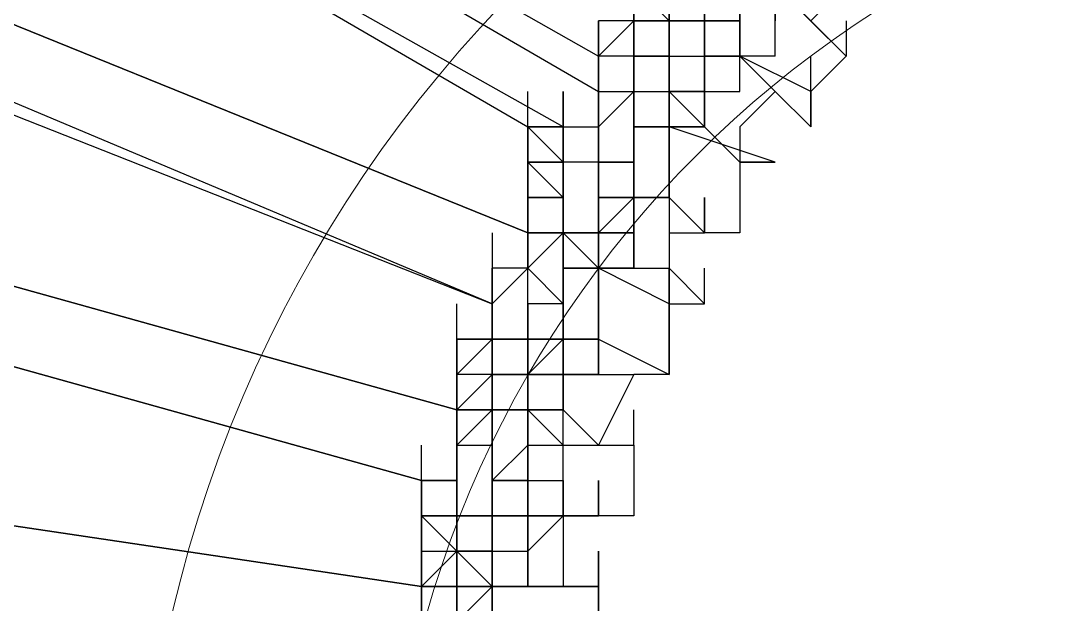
# Model space of a CAD drawing. Header units: inches. Extents: x 3324238 to 135265466, y -1036581 to 20094598.
# Drawn here: x 3353767.928 to 3353770.292, y -519268.471 to -519267.141 of the extents above; entities that cross this region are included whole.
import ezdxf

# ---------------------------------------------------------------- set-up
doc = ezdxf.new("R2010")
doc.units = ezdxf.units.IN
doc.header["$MEASUREMENT"] = 0
doc.layers.add('PDF_Geometry', color=7, linetype='Continuous')

msp = doc.modelspace()

# ---------------------------------------------------------------- linework, layer by layer
at = {"layer": 'PDF_Geometry', "color": 32, "lineweight": 13, "true_color": 0xdd6e00}
for points in [[(3353775.126, -519269.1555, 1), (3353767.23, -519269.1555), (3353767.23, -519332.0817)], [(3353774.1591, -519269.1555, 0.996627), (3353768.1968, -519269.1555), (3353768.1968, -519332.0817)]]:
    msp.add_lwpolyline(points, format="xyb", dxfattribs=at)
at = {"layer": 'PDF_Geometry', "lineweight": 25}
for points in [[(3353769.6471, -519267.4635), (3353769.4054, -519267.3829), (3353769.4054, -519267.3023), (3353769.4054, -519267.3829), (3353769.4054, -519267.3023), (3353769.4054, -519267.2218), (3353769.4054, -519267.1412), (3353769.4054, -519267.0606), (3353769.4054, -519267.1412), (3353769.4054, -519267.0606), (3353769.4054, -519267.1412), (3353769.4054, -519267.0606), (3353767.3105, -519265.4492), (3353767.3105, -519265.3686), (3353767.3105, -519265.4492), (3353767.3105, -519265.3686), (3353767.3105, -519265.2881), (3353767.3105, -519265.2075), (3353767.23, -519265.2075)], [(3353767.3105, -519265.4492), (3353769.3248, -519267.0606), (3353769.3248, -519267.1412), (3353769.3248, -519267.2218), (3353769.3248, -519267.1412), (3353769.3248, -519267.0606), (3353769.3248, -519267.1412), (3353769.3248, -519267.2218), (3353769.3248, -519267.3023), (3353769.4054, -519267.3023)], [(3353766.666, -519265.852), (3353766.666, -519265.7715), (3353766.666, -519265.6909), (3353766.666, -519265.7715), (3353766.666, -519265.852), (3353766.5854, -519265.852), (3353766.5854, -519265.9326), (3353769.0831, -519267.3829)], [(3353766.7465, -519265.852), (3353769.2443, -519267.3023), (3353769.3248, -519267.3023), (3353769.3248, -519267.3829), (3353769.4054, -519267.3829), (3353769.4054, -519267.3023), (3353769.4054, -519267.2218), (3353769.4054, -519267.3023), (3353769.4054, -519267.3829), (3353769.486, -519267.3829), (3353769.4054, -519267.3023), (3353769.4054, -519267.3829), (3353769.4054, -519267.4635), (3353769.4054, -519267.3829), (3353769.4054, -519267.3023), (3353769.4054, -519267.3829), (3353769.4054, -519267.3023), (3353769.4054, -519267.2218), (3353769.4054, -519267.3023), (3353769.4054, -519267.3829), (3353769.4054, -519267.4635), (3353769.4054, -519267.3829), (3353769.4054, -519267.3023), (3353769.4054, -519267.3829), (3353769.4054, -519267.3023), (3353769.4054, -519267.2218), (3353769.486, -519267.2218), (3353769.486, -519267.3023), (3353769.486, -519267.2218), (3353769.486, -519267.3023), (3353769.486, -519267.2218), (3353769.486, -519267.3023), (3353769.486, -519267.2218), (3353769.486, -519267.3023), (3353769.486, -519267.2218), (3353769.486, -519267.3023), (3353769.5665, -519267.3023), (3353769.5665, -519267.2218), (3353769.486, -519267.2218), (3353769.486, -519267.1412), (3353769.486, -519267.2218), (3353769.486, -519267.1412), (3353769.5665, -519267.1412), (3353769.5665, -519267.2218), (3353769.5665, -519267.1412), (3353769.5665, -519267.2218), (3353769.5665, -519267.1412), (3353769.5665, -519267.0606)], [(3353766.8271, -519265.852), (3353769.2443, -519267.2218), (3353769.2443, -519267.3023), (3353769.2443, -519267.3829), (3353769.2443, -519267.4635), (3353769.2443, -519267.3829), (3353769.2443, -519267.4635), (3353769.2443, -519267.3829), (3353769.2443, -519267.4635), (3353769.1637, -519267.4635), (3353769.1637, -519267.544), (3353769.1637, -519267.4635), (3353769.1637, -519267.3829), (3353769.1637, -519267.4635), (3353769.0831, -519267.4635), (3353769.0831, -519267.544), (3353769.1637, -519267.544), (3353769.1637, -519267.4635), (3353769.1637, -519267.544), (3353769.0831, -519267.544), (3353769.1637, -519267.544), (3353769.1637, -519267.6246), (3353769.2443, -519267.7052), (3353769.2443, -519267.7858), (3353769.2443, -519267.8663), (3353769.1637, -519267.8663), (3353769.2443, -519267.8663), (3353769.1637, -519267.8663), (3353769.1637, -519267.9469), (3353769.0831, -519267.9469), (3353769.0831, -519267.8663), (3353769.0025, -519267.8663), (3353769.0025, -519267.9469), (3353769.0025, -519268.0275), (3353769.0025, -519267.9469), (3353769.0025, -519268.0275), (3353769.0025, -519268.108), (3353769.0025, -519268.1886), (3353769.0025, -519268.2692), (3353769.0025, -519268.1886), (3353769.0025, -519268.2692), (3353769.0831, -519268.2692), (3353769.0831, -519268.1886), (3353769.0831, -519268.2692), (3353769.0831, -519268.1886), (3353769.0831, -519268.2692), (3353769.0831, -519268.1886), (3353769.0831, -519268.2692), (3353769.0831, -519268.3498), (3353769.0831, -519268.2692), (3353769.0831, -519268.1886), (3353769.0831, -519268.108), (3353769.0025, -519268.1886), (3353769.0025, -519268.2692)], [(3353769.1637, -519267.7052), (3353769.1637, -519267.7858), (3353769.1637, -519267.8663), (3353769.0831, -519267.8663), (3353769.0831, -519267.9469), (3353769.0831, -519267.8663), (3353769.0831, -519267.7858), (3353769.0831, -519267.8663), (3353769.0831, -519267.9469), (3353769.0831, -519268.0275), (3353769.0831, -519267.9469), (3353769.0831, -519267.8663), (3353769.0831, -519267.9469), (3353769.0831, -519267.8663), (3353769.0831, -519267.7858), (3353769.0831, -519267.8663), (3353769.0025, -519267.8663), (3353769.0025, -519267.9469), (3353769.0025, -519268.0275), (3353769.0025, -519267.9469), (3353769.0025, -519267.8663), (3353769.0025, -519267.9469), (3353769.0025, -519267.8663), (3353769.0025, -519267.9469), (3353769.0831, -519267.9469), (3353769.0831, -519267.8663), (3353769.0831, -519267.7858), (3353769.0831, -519267.7052), (3353769.0831, -519267.6246), (3353769.0831, -519267.544), (3353769.0831, -519267.6246), (3353769.0831, -519267.544), (3353769.0831, -519267.6246), (3353769.0831, -519267.7052), (3353769.1637, -519267.6246), (3353769.1637, -519267.544), (3353769.0831, -519267.544), (3353769.1637, -519267.544), (3353769.1637, -519267.4635), (3353769.1637, -519267.3829), (3353769.1637, -519267.4635), (3353769.1637, -519267.3829), (3353766.5854, -519265.9326)], [(3353769.4054, -519267.9469), (3353769.4054, -519267.8663), (3353769.4054, -519267.7858), (3353769.4054, -519267.8663), (3353769.4054, -519267.9469), (3353769.3248, -519267.9469), (3353769.2443, -519268.108), (3353769.1637, -519268.0275), (3353769.1637, -519267.9469), (3353769.1637, -519267.8663), (3353769.1637, -519267.7858), (3353769.1637, -519267.7052), (3353769.1637, -519267.7858), (3353769.1637, -519267.7052), (3353769.1637, -519267.7858), (3353769.1637, -519267.8663), (3353769.1637, -519267.9469), (3353769.1637, -519267.8663), (3353769.1637, -519267.9469), (3353769.1637, -519267.8663), (3353769.1637, -519267.9469), (3353769.1637, -519267.8663), (3353769.1637, -519267.9469), (3353769.1637, -519267.8663), (3353769.1637, -519267.9469), (3353769.1637, -519267.8663), (3353769.1637, -519267.7858), (3353769.0831, -519267.7052), (3353769.0831, -519267.6246), (3353769.1637, -519267.6246), (3353769.0831, -519267.6246), (3353766.102, -519266.416)], [(3353766.102, -519266.416), (3353769.0831, -519267.6246)], [(3353769.0831, -519267.9469), (3353769.0025, -519267.9469), (3353769.0831, -519267.9469), (3353769.0831, -519268.0275), (3353769.1637, -519268.0275), (3353769.1637, -519267.9469), (3353769.0831, -519267.9469), (3353769.0831, -519267.8663), (3353769.0831, -519267.9469), (3353769.0025, -519267.9469), (3353769.0025, -519267.8663), (3353769.0025, -519267.9469), (3353769.0025, -519267.8663), (3353769.0025, -519267.7858), (3353769.0831, -519267.7052), (3353769.0025, -519267.7052), (3353769.0025, -519267.7858), (3353769.0025, -519267.8663), (3353769.0025, -519267.7858), (3353769.0025, -519267.8663), (3353769.0025, -519267.9469), (3353769.0025, -519268.0275), (3353769.0025, -519267.9469), (3353769.0025, -519267.8663), (3353769.0025, -519267.7858), (3353769.0025, -519267.7052), (3353769.0025, -519267.7858), (3353765.9408, -519266.4966)], [(3353765.9408, -519266.5772), (3353769.0025, -519267.7858), (3353769.0025, -519267.8663), (3353769.0025, -519267.7858), (3353769.0025, -519267.8663), (3353769.0025, -519267.9469), (3353769.0025, -519268.0275), (3353769.0025, -519267.9469), (3353769.0025, -519268.0275), (3353769.0025, -519267.9469), (3353769.0831, -519267.9469), (3353769.0831, -519267.8663), (3353769.0831, -519267.9469), (3353769.0831, -519267.8663)], [(3353769.6471, -519267.2218), (3353769.5665, -519267.2218), (3353769.5665, -519267.1412), (3353769.5665, -519267.0606), (3353769.5665, -519266.98), (3353769.486, -519266.98), (3353769.486, -519266.8995), (3353769.5665, -519266.8189), (3353769.5665, -519266.8995), (3353769.5665, -519266.98), (3353769.6471, -519267.0606), (3353769.7277, -519267.1412), (3353769.8083, -519267.2218), (3353769.6471, -519267.0606), (3353769.6471, -519266.98)], [(3353769.5665, -519267.2218), (3353769.5665, -519267.1412), (3353769.5665, -519267.0606), (3353769.5665, -519266.98), (3353769.5665, -519266.8995)], [(3353769.6471, -519267.2218), (3353769.6471, -519267.1412), (3353769.6471, -519267.0606), (3353769.6471, -519266.98), (3353769.6471, -519266.8995)], [(3353769.8888, -519266.8995), (3353769.8888, -519266.98), (3353769.7277, -519267.1412)], [(3353765.4574, -519267.0606), (3353768.922, -519268.0275), (3353769.0025, -519268.0275)], [(3353769.0025, -519268.2692), (3353769.0025, -519268.1886), (3353769.0025, -519268.108), (3353769.0025, -519268.1886), (3353769.0025, -519268.108), (3353769.0025, -519268.0275), (3353769.0025, -519268.108), (3353769.0025, -519268.1886), (3353769.0025, -519268.2692), (3353769.0025, -519268.3498), (3353768.922, -519268.3498), (3353768.922, -519268.2692), (3353768.8414, -519268.2692), (3353768.8414, -519268.1886), (3353768.8414, -519268.2692), (3353768.8414, -519268.1886), (3353768.922, -519268.1886), (3353768.922, -519268.108), (3353769.0025, -519268.0275), (3353768.922, -519268.0275), (3353765.4574, -519267.0606)], [(3353769.486, -519267.2218), (3353769.486, -519267.3023), (3353769.486, -519267.2218), (3353769.486, -519267.1412), (3353769.486, -519267.2218), (3353769.486, -519267.1412), (3353769.4054, -519267.1412), (3353769.3248, -519267.1412), (3353769.3248, -519267.0606), (3353769.3248, -519267.1412), (3353769.3248, -519267.0606), (3353769.3248, -519267.1412), (3353769.3248, -519267.2218), (3353769.3248, -519267.3023), (3353769.3248, -519267.3829), (3353769.3248, -519267.4635), (3353769.3248, -519267.544), (3353769.3248, -519267.6246), (3353769.3248, -519267.7052), (3353769.3248, -519267.6246), (3353769.3248, -519267.7052), (3353769.3248, -519267.6246), (3353769.3248, -519267.7052), (3353769.2442, -519267.7052)], [(3353769.3248, -519267.0606), (3353769.3248, -519267.1412), (3353769.3248, -519267.2218), (3353769.2443, -519267.2218), (3353769.3248, -519267.1412), (3353769.3248, -519267.0606)], [(3353769.4054, -519267.1412), (3353769.4054, -519267.0606), (3353769.4054, -519267.1412), (3353769.3248, -519267.0606), (3353769.3248, -519267.1412), (3353769.3248, -519267.0606), (3353769.3248, -519267.1412), (3353769.3248, -519267.0606), (3353769.3248, -519267.1412), (3353769.2443, -519267.1412), (3353769.2443, -519267.2218), (3353769.2443, -519267.3023), (3353769.2443, -519267.3829), (3353769.2443, -519267.3023), (3353769.2443, -519267.3829), (3353769.2443, -519267.3023), (3353769.2443, -519267.3829), (3353769.2443, -519267.3023), (3353769.2443, -519267.2218), (3353769.2443, -519267.1412)], [(3353769.4054, -519267.0606), (3353769.4054, -519267.1412), (3353769.4054, -519267.2218), (3353769.4054, -519267.3023), (3353769.4054, -519267.2218), (3353769.4054, -519267.1412), (3353769.3248, -519267.1412), (3353769.3248, -519267.0606), (3353769.3248, -519267.1412), (3353769.3248, -519267.2218), (3353769.3248, -519267.1412), (3353769.3248, -519267.0606), (3353769.3248, -519267.1412), (3353769.4054, -519267.1412), (3353769.4054, -519267.0606), (3353769.4054, -519267.1412), (3353769.4054, -519267.0606)], [(3353769.4054, -519267.0606), (3353769.4054, -519267.1412), (3353769.4054, -519267.2218), (3353769.3248, -519267.2218), (3353769.3248, -519267.3023), (3353769.3248, -519267.2218), (3353769.3248, -519267.1412), (3353769.3248, -519267.2218), (3353769.4054, -519267.2218), (3353769.3248, -519267.2218), (3353769.3248, -519267.1412), (3353769.3248, -519267.0606), (3353769.3248, -519267.1412), (3353769.4054, -519267.1412), (3353769.3248, -519267.1412), (3353769.3248, -519267.2218), (3353769.3248, -519267.3023), (3353769.3248, -519267.2218), (3353769.3248, -519267.3023), (3353769.3248, -519267.2218), (3353769.3248, -519267.1412), (3353769.3248, -519267.2218), (3353769.3248, -519267.1412), (3353769.3248, -519267.2218), (3353769.3248, -519267.1412), (3353769.3248, -519267.2218), (3353769.3248, -519267.1412), (3353769.3248, -519267.2218), (3353769.3248, -519267.1412), (3353769.3248, -519267.2218), (3353769.3248, -519267.1412), (3353769.3248, -519267.2218), (3353769.3248, -519267.1412), (3353769.3248, -519267.0606)], [(3353769.4054, -519267.1412), (3353769.4054, -519267.0606)], [(3353769.4054, -519267.0606), (3353769.4054, -519267.1412), (3353769.4054, -519267.2218), (3353769.4054, -519267.1412), (3353769.4054, -519267.2218), (3353769.4054, -519267.3023), (3353769.486, -519267.3023), (3353769.4054, -519267.3023), (3353769.486, -519267.3829), (3353769.486, -519267.3023), (3353769.486, -519267.3829), (3353769.4054, -519267.3023), (3353769.4054, -519267.2218), (3353769.4054, -519267.1412), (3353769.4054, -519267.0606)], [(3353769.4054, -519267.0606), (3353769.4054, -519267.1412), (3353769.4054, -519267.0606), (3353769.4054, -519267.1412), (3353769.486, -519267.1412), (3353769.486, -519267.2218), (3353769.486, -519267.3023), (3353769.486, -519267.2218), (3353769.486, -519267.1412), (3353769.486, -519267.2218), (3353769.486, -519267.1412), (3353769.486, -519267.2218), (3353769.486, -519267.3023), (3353769.486, -519267.2218), (3353769.486, -519267.1412), (3353769.486, -519267.2218), (3353769.486, -519267.1412), (3353769.486, -519267.2218), (3353769.486, -519267.3023), (3353769.486, -519267.3829)], [(3353769.486, -519267.0606), (3353769.486, -519267.1412), (3353769.486, -519267.2218), (3353769.486, -519267.3023), (3353769.486, -519267.2218), (3353769.486, -519267.1412), (3353769.486, -519267.2218), (3353769.486, -519267.1412), (3353769.486, -519267.0606), (3353769.486, -519267.1412), (3353769.486, -519267.2218), (3353769.486, -519267.3023), (3353769.4054, -519267.3023), (3353769.4054, -519267.2218), (3353769.4054, -519267.3023), (3353769.4054, -519267.3829), (3353769.4054, -519267.3023), (3353769.4054, -519267.2218), (3353769.4054, -519267.1412), (3353769.4054, -519267.2218), (3353769.4054, -519267.3023)], [(3353769.4054, -519267.0606), (3353769.4054, -519267.1412), (3353769.4054, -519267.0606), (3353769.4054, -519267.1412), (3353769.4054, -519267.0606), (3353769.4054, -519267.1412), (3353769.4054, -519267.0606), (3353769.4054, -519267.1412), (3353769.4054, -519267.0606)], [(3353769.4054, -519267.1412), (3353769.4054, -519267.0606)], [(3353769.7277, -519267.3023), (3353769.5665, -519267.2218), (3353769.486, -519267.2218), (3353769.486, -519267.1412), (3353769.486, -519267.2218), (3353769.486, -519267.1412), (3353769.486, -519267.2218), (3353769.486, -519267.1412), (3353769.486, -519267.0606)], [(3353769.486, -519267.1412), (3353769.486, -519267.0606)], [(3353769.5665, -519267.0606), (3353769.5665, -519267.1412), (3353769.5665, -519267.0606)], [(3353769.5665, -519267.1412), (3353769.5665, -519267.0606)], [(3353769.6471, -519267.1412), (3353769.6471, -519267.0606)], [(3353769.0831, -519267.544), (3353769.0831, -519267.6246), (3353769.0831, -519267.544), (3353769.0831, -519267.6246), (3353769.0831, -519267.544), (3353769.0831, -519267.4635), (3353769.0831, -519267.3829), (3353769.0831, -519267.4635), (3353769.0831, -519267.3829), (3353769.0831, -519267.4635), (3353769.1637, -519267.544), (3353769.0831, -519267.4635), (3353769.0831, -519267.3829), (3353769.0831, -519267.4635), (3353769.1637, -519267.4635), (3353769.1637, -519267.544), (3353769.1637, -519267.4635), (3353769.1637, -519267.3829), (3353769.1637, -519267.4635), (3353769.1637, -519267.544), (3353769.0831, -519267.544), (3353769.0831, -519267.6246), (3353769.0831, -519267.544), (3353769.0831, -519267.6246), (3353769.0831, -519267.7052), (3353769.0831, -519267.6246), (3353769.1637, -519267.6246), (3353769.1637, -519267.544), (3353769.1637, -519267.6246), (3353769.1637, -519267.544), (3353769.1637, -519267.4635), (3353769.1637, -519267.544), (3353769.1637, -519267.4635), (3353769.1637, -519267.3829), (3353769.2443, -519267.3829), (3353769.2443, -519267.4635), (3353769.2443, -519267.544), (3353769.2443, -519267.4635), (3353769.2443, -519267.544), (3353769.2443, -519267.6246), (3353769.2443, -519267.544), (3353769.2443, -519267.4635), (3353769.2443, -519267.3829), (3353769.2443, -519267.3023), (3353769.2443, -519267.2218), (3353769.2443, -519267.3023), (3353769.2443, -519267.3829), (3353769.2443, -519267.4635), (3353769.2443, -519267.3829), (3353769.2443, -519267.4635), (3353769.2443, -519267.544), (3353769.3248, -519267.544), (3353769.3248, -519267.6246), (3353769.3248, -519267.544), (3353769.3248, -519267.4635), (3353769.3248, -519267.544), (3353769.3248, -519267.4635), (3353769.3248, -519267.3829), (3353769.3248, -519267.3023), (3353769.3248, -519267.2218), (3353769.3248, -519267.1412), (3353769.3248, -519267.2218), (3353769.3248, -519267.3023), (3353769.3248, -519267.2218), (3353769.3248, -519267.3023), (3353769.3248, -519267.3829), (3353769.3248, -519267.4635), (3353769.3248, -519267.3829)], [(3353769.3248, -519267.2218), (3353769.4054, -519267.2218), (3353769.4054, -519267.3023), (3353769.4054, -519267.2218), (3353769.4054, -519267.1412)], [(3353769.3248, -519267.2218), (3353769.3248, -519267.1412)], [(3353769.3248, -519267.3023), (3353769.3248, -519267.3829), (3353769.3248, -519267.4635), (3353769.3248, -519267.3829), (3353769.3248, -519267.3023), (3353769.3248, -519267.2218), (3353769.4054, -519267.2218), (3353769.4054, -519267.3023), (3353769.4054, -519267.2218), (3353769.4054, -519267.1412), (3353769.4054, -519267.2218), (3353769.4054, -519267.3023)], [(3353769.3248, -519267.1412), (3353769.4054, -519267.1412), (3353769.3248, -519267.1412)], [(3353769.3248, -519267.2218), (3353769.3248, -519267.1412)], [(3353769.3248, -519267.1412), (3353769.3248, -519267.2218)], [(3353769.3248, -519267.2218), (3353769.3248, -519267.1412)], [(3353769.486, -519267.3023), (3353769.4054, -519267.3023), (3353769.4054, -519267.2218), (3353769.4054, -519267.1412)], [(3353769.4054, -519267.2218), (3353769.4054, -519267.1412)], [(3353769.486, -519267.2218), (3353769.486, -519267.3023), (3353769.486, -519267.2218), (3353769.486, -519267.1412)], [(3353769.486, -519267.2218), (3353769.486, -519267.1412)], [(3353769.5665, -519267.1412), (3353769.486, -519267.1412)], [(3353769.486, -519267.2218), (3353769.486, -519267.1412)], [(3353769.5665, -519267.2218), (3353769.5665, -519267.1412)], [(3353769.5665, -519267.2218), (3353769.5665, -519267.1412)], [(3353769.5665, -519267.2218), (3353769.5665, -519267.1412)], [(3353769.5665, -519267.2218), (3353769.5665, -519267.1412)], [(3353769.8083, -519267.1412), (3353769.8083, -519267.2218), (3353769.7277, -519267.3023), (3353769.7277, -519267.2218)], [(3353769.1637, -519267.3023), (3353769.1637, -519267.3829), (3353769.1637, -519267.4635), (3353769.1637, -519267.544), (3353769.1637, -519267.4635), (3353769.0831, -519267.3829), (3353769.1637, -519267.3829), (3353769.1637, -519267.4635), (3353769.1637, -519267.3829), (3353769.1637, -519267.3023), (3353769.1637, -519267.3829), (3353769.2443, -519267.3829), (3353769.2443, -519267.3023), (3353769.3248, -519267.3023), (3353769.4054, -519267.3023), (3353769.4054, -519267.2218), (3353769.486, -519267.2218), (3353769.486, -519267.3023), (3353769.486, -519267.3829), (3353769.5665, -519267.4635), (3353769.6471, -519267.4635), (3353769.5665, -519267.4635), (3353769.5665, -519267.544), (3353769.5665, -519267.6246), (3353769.486, -519267.6246), (3353769.486, -519267.544), (3353769.486, -519267.6246)], [(3353769.2442, -519267.3023), (3353769.2442, -519267.2218)], [(3353769.2442, -519267.3023), (3353769.2442, -519267.2218)], [(3353769.2442, -519267.3023), (3353769.2442, -519267.2218)], [(3353769.2443, -519267.3023), (3353769.2443, -519267.2218)], [(3353769.2443, -519267.3023), (3353769.2443, -519267.2218)], [(3353769.2443, -519267.3023), (3353769.2443, -519267.2218)], [(3353769.2443, -519267.3023), (3353769.2443, -519267.2218)], [(3353769.2443, -519267.3023), (3353769.2443, -519267.2218)], [(3353769.2443, -519267.3023), (3353769.2443, -519267.2218)], [(3353769.2443, -519267.3023), (3353769.2443, -519267.2218)], [(3353769.2443, -519267.3023), (3353769.2443, -519267.2218)], [(3353769.3248, -519267.2218), (3353769.2443, -519267.2218)], [(3353769.4054, -519267.2218), (3353769.3248, -519267.2218), (3353769.4054, -519267.2218)], [(3353769.3248, -519267.3023), (3353769.3248, -519267.2218)], [(3353769.4054, -519267.2218), (3353769.3248, -519267.2218), (3353769.4054, -519267.2218)], [(3353769.3248, -519267.3023), (3353769.3248, -519267.2218)], [(3353769.4054, -519267.2218), (3353769.3248, -519267.2218)], [(3353769.4054, -519267.3023), (3353769.4054, -519267.2218)], [(3353769.4054, -519267.3829), (3353769.4054, -519267.3023), (3353769.4054, -519267.2218)], [(3353769.4054, -519267.2218), (3353769.4054, -519267.3023), (3353769.4054, -519267.3829)], [(3353769.486, -519267.3023), (3353769.486, -519267.2218)], [(3353769.486, -519267.3023), (3353769.486, -519267.2218)], [(3353769.486, -519267.2218), (3353769.5665, -519267.2218), (3353769.486, -519267.2218)], [(3353769.486, -519267.3023), (3353769.486, -519267.2218)], [(3353769.5665, -519267.2218), (3353769.6471, -519267.3023), (3353769.7277, -519267.3829)], [(3353769.7277, -519267.3023), (3353769.7277, -519267.2218)], [(3353769.0831, -519267.3829), (3353769.0831, -519267.3023)], [(3353769.1637, -519267.3829), (3353769.1637, -519267.3023)], [(3353769.2443, -519267.544), (3353769.2443, -519267.6246), (3353769.2443, -519267.7052), (3353769.1637, -519267.7052), (3353769.2443, -519267.7052), (3353769.1637, -519267.7052), (3353769.1637, -519267.6246), (3353769.2443, -519267.6246), (3353769.2443, -519267.544), (3353769.2443, -519267.4635), (3353769.2443, -519267.544), (3353769.2443, -519267.4635), (3353769.2443, -519267.544), (3353769.2443, -519267.4635), (3353769.3248, -519267.4635), (3353769.3248, -519267.544), (3353769.3248, -519267.4635), (3353769.3248, -519267.544), (3353769.3248, -519267.4635), (3353769.3248, -519267.544), (3353769.3248, -519267.4635), (3353769.3248, -519267.544), (3353769.2443, -519267.544), (3353769.2443, -519267.4635), (3353769.1637, -519267.4635), (3353769.1637, -519267.3829), (3353769.1637, -519267.3023), (3353769.1637, -519267.3829), (3353769.1637, -519267.4635), (3353769.1637, -519267.544), (3353769.1637, -519267.4635), (3353769.1637, -519267.544)], [(3353769.2442, -519267.3829), (3353769.2442, -519267.3023)], [(3353769.2442, -519267.3829), (3353769.3248, -519267.3023)], [(3353769.2443, -519267.3829), (3353769.2443, -519267.3023)], [(3353769.3248, -519267.3023), (3353769.4054, -519267.3023), (3353769.4054, -519267.3829)], [(3353769.3248, -519267.3829), (3353769.3248, -519267.3023)], [(3353769.4054, -519267.3829), (3353769.4054, -519267.3023)], [(3353769.4054, -519267.3023), (3353769.486, -519267.3023)], [(3353769.4054, -519267.3829), (3353769.4054, -519267.3023)], [(3353769.4054, -519267.3023), (3353769.486, -519267.3023)], [(3353769.486, -519267.3829), (3353769.486, -519267.3023)], [(3353769.486, -519267.3829), (3353769.486, -519267.3023)], [(3353769.486, -519267.3829), (3353769.486, -519267.3023)], [(3353769.486, -519267.3829), (3353769.486, -519267.3023)], [(3353769.486, -519267.3829), (3353769.486, -519267.3023)], [(3353769.6471, -519267.3023), (3353769.5665, -519267.3829), (3353769.5665, -519267.4635)], [(3353769.3248, -519267.6246), (3353769.3248, -519267.7052), (3353769.3248, -519267.6246), (3353769.3248, -519267.544), (3353769.2443, -519267.544), (3353769.2443, -519267.4635), (3353769.1637, -519267.4635), (3353769.0831, -519267.4635), (3353769.1637, -519267.4635), (3353769.1637, -519267.3829), (3353769.1637, -519267.4635), (3353769.1637, -519267.544), (3353769.1637, -519267.4635), (3353769.1637, -519267.544), (3353769.1637, -519267.6246), (3353769.1637, -519267.544), (3353769.1637, -519267.6246), (3353769.1637, -519267.544), (3353769.1637, -519267.6246), (3353769.1637, -519267.7052), (3353769.1637, -519267.7858), (3353769.1637, -519267.8663), (3353769.1637, -519267.9469)], [(3353769.2443, -519267.8663), (3353769.2443, -519267.7858), (3353769.2443, -519267.7052), (3353769.2443, -519267.6246), (3353769.1637, -519267.6246), (3353769.1637, -519267.544), (3353769.1637, -519267.4635), (3353769.1637, -519267.3829), (3353769.1637, -519267.4635), (3353769.1637, -519267.3829), (3353769.1637, -519267.4635), (3353769.1637, -519267.3829), (3353769.0831, -519267.3829), (3353769.0831, -519267.4635)], [(3353769.0831, -519267.544), (3353769.0831, -519267.4635), (3353769.0831, -519267.3829)], [(3353769.1637, -519267.544), (3353769.1637, -519267.4635), (3353769.1637, -519267.3829)], [(3353769.1637, -519267.4635), (3353769.1637, -519267.3829)], [(3353769.1637, -519267.3829), (3353769.1637, -519267.4635)], [(3353769.1637, -519267.4635), (3353769.1637, -519267.3829)], [(3353769.2442, -519267.544), (3353769.2442, -519267.4635), (3353769.2442, -519267.3829)], [(3353769.3248, -519267.4635), (3353769.3248, -519267.544), (3353769.3248, -519267.6246), (3353769.3248, -519267.544), (3353769.3248, -519267.4635), (3353769.3248, -519267.3829), (3353769.3248, -519267.4635), (3353769.3248, -519267.544), (3353769.3248, -519267.4635), (3353769.3248, -519267.544), (3353769.4054, -519267.544), (3353769.4054, -519267.6246), (3353769.4054, -519267.7052)], [(3353769.3248, -519267.4635), (3353769.3248, -519267.3829)], [(3353769.4054, -519267.3829), (3353769.3248, -519267.3829), (3353769.4054, -519267.3829)], [(3353769.3248, -519267.544), (3353769.3248, -519267.4635), (3353769.3248, -519267.3829)], [(3353769.3248, -519267.4635), (3353769.3248, -519267.3829)], [(3353769.4054, -519267.3829), (3353769.486, -519267.3829)], [(3353769.0831, -519267.8663), (3353769.0831, -519267.7858), (3353769.0831, -519267.8663), (3353769.0831, -519267.7858), (3353769.0831, -519267.7052), (3353769.0831, -519267.6246), (3353769.0831, -519267.544), (3353769.0831, -519267.4635), (3353769.0831, -519267.544), (3353769.1637, -519267.544), (3353769.1637, -519267.4635), (3353769.1637, -519267.544), (3353769.1637, -519267.4635), (3353769.0831, -519267.4635), (3353769.0831, -519267.544)], [(3353769.0831, -519267.544), (3353769.0831, -519267.4635)], [(3353769.0831, -519267.544), (3353769.0831, -519267.4635)], [(3353769.1637, -519267.544), (3353769.1637, -519267.4635)], [(3353769.4054, -519267.4635), (3353769.4054, -519267.544), (3353769.4054, -519267.4635), (3353769.4054, -519267.544), (3353769.4054, -519267.4635), (3353769.4054, -519267.544), (3353769.3248, -519267.544), (3353769.2443, -519267.544), (3353769.2443, -519267.6246), (3353769.2443, -519267.544), (3353769.2443, -519267.6246), (3353769.2443, -519267.7052), (3353769.2443, -519267.6246), (3353769.3248, -519267.544), (3353769.4054, -519267.544), (3353769.486, -519267.6246), (3353769.486, -519267.544)], [(3353769.2443, -519267.544), (3353769.2443, -519267.4635)], [(3353769.2443, -519267.544), (3353769.2443, -519267.4635)], [(3353769.2443, -519267.544), (3353769.2443, -519267.4635)], [(3353769.2443, -519267.544), (3353769.2443, -519267.4635)], [(3353769.2443, -519267.4635), (3353769.3248, -519267.4635), (3353769.2443, -519267.4635)], [(3353769.2443, -519267.544), (3353769.2443, -519267.4635), (3353769.2443, -519267.544)], [(3353769.2443, -519267.544), (3353769.2443, -519267.4635)], [(3353769.2443, -519267.544), (3353769.2443, -519267.4635)], [(3353769.3248, -519267.544), (3353769.3248, -519267.4635)], [(3353769.3248, -519267.544), (3353769.3248, -519267.4635)], [(3353769.3248, -519267.544), (3353769.3248, -519267.4635)], [(3353769.3248, -519267.544), (3353769.3248, -519267.4635)], [(3353769.3248, -519267.544), (3353769.3248, -519267.4635)], [(3353769.3248, -519267.544), (3353769.3248, -519267.4635)], [(3353769.3248, -519267.544), (3353769.3248, -519267.4635)], [(3353769.3248, -519267.544), (3353769.3248, -519267.4635)], [(3353769.0831, -519267.6246), (3353769.0831, -519267.544), (3353769.0831, -519267.6246)], [(3353769.0831, -519267.544), (3353769.0831, -519267.6246)], [(3353769.1637, -519267.6246), (3353769.1637, -519267.544)], [(3353769.2442, -519267.6246), (3353769.2442, -519267.544)], [(3353769.2442, -519267.6246), (3353769.2442, -519267.544)], [(3353769.2443, -519267.6246), (3353769.2443, -519267.544)], [(3353769.2443, -519267.6246), (3353769.2443, -519267.544)], [(3353769.2443, -519267.6246), (3353769.2443, -519267.544)], [(3353769.2443, -519267.544), (3353769.2443, -519267.6246), (3353769.2443, -519267.544)], [(3353769.2443, -519267.544), (3353769.3248, -519267.544)], [(3353769.2443, -519267.6246), (3353769.2443, -519267.544)], [(3353769.3248, -519267.6246), (3353769.3248, -519267.544)], [(3353769.3248, -519267.6246), (3353769.3248, -519267.544)], [(3353769.4054, -519267.544), (3353769.3248, -519267.544)], [(3353769.0025, -519267.6246), (3353769.0025, -519267.7052), (3353769.0025, -519267.7858), (3353769.0025, -519267.8663), (3353769.0831, -519267.8663), (3353769.0025, -519267.8663), (3353769.0025, -519267.7858), (3353769.0025, -519267.7052), (3353769.0025, -519267.7858), (3353769.0025, -519267.7052), (3353769.0025, -519267.7858), (3353769.0025, -519267.8663), (3353769.0025, -519267.9469), (3353769.0025, -519267.8663), (3353769.0831, -519267.8663), (3353769.0831, -519267.9469), (3353769.1637, -519267.9469), (3353769.0831, -519267.9469), (3353769.1637, -519267.9469), (3353769.1637, -519268.0275), (3353769.1637, -519267.9469), (3353769.1637, -519267.8663), (3353769.1637, -519267.9469), (3353769.1637, -519268.0275), (3353769.0831, -519268.0275), (3353769.1637, -519268.0275), (3353769.1637, -519267.9469), (3353769.1637, -519267.8663), (3353769.1637, -519267.9469), (3353769.1637, -519268.0275), (3353769.1637, -519267.9469), (3353769.1637, -519267.8663), (3353769.0831, -519267.9469), (3353769.0831, -519268.0275), (3353769.0831, -519267.9469)], [(3353769.0831, -519267.7052), (3353769.0831, -519267.6246)], [(3353769.0831, -519267.7052), (3353769.0831, -519267.6246)], [(3353769.2442, -519267.7052), (3353769.2442, -519267.6246)], [(3353769.2442, -519267.7052), (3353769.2442, -519267.6246)], [(3353769.2443, -519267.7052), (3353769.2443, -519267.6246)], [(3353769.2443, -519267.7052), (3353769.2443, -519267.6246)], [(3353769.2443, -519267.7052), (3353769.2443, -519267.6246)], [(3353769.2443, -519267.7052), (3353769.2443, -519267.6246)], [(3353769.3248, -519267.6246), (3353769.2443, -519267.6246), (3353769.3248, -519267.6246)], [(3353769.4054, -519267.7858), (3353769.2443, -519267.7052), (3353769.2443, -519267.6246), (3353769.2443, -519267.7052), (3353769.2443, -519267.6246), (3353769.2443, -519267.7052), (3353769.2443, -519267.6246), (3353769.2443, -519267.7052), (3353769.4054, -519267.7052), (3353769.486, -519267.7858)], [(3353769.2443, -519267.7052), (3353769.2443, -519267.6246)], [(3353769.2443, -519267.7052), (3353769.2443, -519267.6246)], [(3353769.2443, -519267.7052), (3353769.2443, -519267.6246)], [(3353769.2443, -519267.7052), (3353769.2443, -519267.6246)], [(3353769.2443, -519267.7052), (3353769.2443, -519267.6246)], [(3353769.3248, -519267.7052), (3353769.3248, -519267.6246)], [(3353769.4054, -519267.6246), (3353769.486, -519267.6246)], [(3353765.0546, -519267.7052), (3353765.0546, -519267.7858), (3353765.0546, -519267.8663), (3353768.8414, -519268.4303), (3353765.0546, -519267.8663), (3353765.0546, -519267.7858), (3353764.974, -519267.7858)], [(3353769.0025, -519267.7858), (3353769.0025, -519267.7052)], [(3353769.0025, -519267.7858), (3353769.0025, -519267.7052)], [(3353769.0025, -519267.7858), (3353769.0025, -519267.7052)], [(3353769.0025, -519267.7858), (3353769.0025, -519267.7052)], [(3353769.0025, -519267.7858), (3353769.0025, -519267.7052)], [(3353769.0025, -519267.7858), (3353769.0025, -519267.7052)], [(3353769.0831, -519267.7858), (3353769.0831, -519267.7052)], [(3353769.0831, -519267.7858), (3353769.0831, -519267.7052)], [(3353769.1637, -519267.7858), (3353769.1637, -519267.7052)], [(3353769.1637, -519267.7858), (3353769.1637, -519267.7052)], [(3353769.1637, -519267.7858), (3353769.1637, -519267.7052)], [(3353769.1637, -519267.7858), (3353769.1637, -519267.7052)], [(3353769.1637, -519267.7858), (3353769.1637, -519267.7052)], [(3353769.1637, -519267.7858), (3353769.1637, -519267.7052)], [(3353769.2443, -519267.7052), (3353769.3248, -519267.7052)], [(3353769.2443, -519267.7052), (3353769.3248, -519267.7052)], [(3353769.2443, -519267.7052), (3353769.2443, -519267.7858)], [(3353769.2443, -519267.7858), (3353769.2443, -519267.7052)], [(3353769.4054, -519267.7858), (3353769.4054, -519267.7052)], [(3353769.4054, -519267.7052), (3353769.4054, -519267.7858), (3353769.486, -519267.7858), (3353769.486, -519267.7052)], [(3353769.486, -519267.7858), (3353769.486, -519267.7052)], [(3353769.0025, -519268.5109), (3353769.0025, -519268.4303), (3353769.0025, -519268.3498), (3353769.0025, -519268.2692), (3353769.0025, -519268.1886), (3353769.0025, -519268.108), (3353769.0025, -519268.0275), (3353769.0025, -519267.9469), (3353768.922, -519267.9469), (3353768.922, -519267.8663), (3353768.922, -519267.7858)], [(3353769.0025, -519268.1886), (3353769.0025, -519268.2692), (3353768.922, -519268.2692), (3353768.922, -519268.3498), (3353769.0025, -519268.3498), (3353769.0025, -519268.2692), (3353769.0025, -519268.3498), (3353768.922, -519268.3498), (3353768.922, -519268.2692), (3353768.922, -519268.1886), (3353768.922, -519268.2692), (3353768.922, -519268.3498), (3353768.922, -519268.2692), (3353768.922, -519268.1886), (3353768.922, -519268.108), (3353768.922, -519268.0275), (3353769.0025, -519267.9469), (3353769.0025, -519267.8663), (3353769.0025, -519267.7858), (3353769.0025, -519267.8663), (3353769.0025, -519267.7858), (3353769.0025, -519267.8663), (3353769.0025, -519267.7858), (3353769.0025, -519267.8663), (3353769.0025, -519267.7858), (3353769.0025, -519267.8663), (3353769.0831, -519267.8663), (3353769.0831, -519267.9469), (3353769.0831, -519267.8663)], [(3353769.0025, -519267.8663), (3353769.0025, -519267.7858)], [(3353769.0025, -519267.8663), (3353769.0025, -519267.7858)], [(3353769.0025, -519267.8663), (3353769.0025, -519267.7858)], [(3353769.0025, -519267.8663), (3353769.0025, -519267.7858)], [(3353769.0025, -519267.8663), (3353769.0025, -519267.7858)], [(3353769.0025, -519267.8663), (3353769.0025, -519267.7858)], [(3353769.0025, -519267.8663), (3353769.0025, -519267.7858)], [(3353769.0831, -519267.8663), (3353769.0831, -519267.7858)], [(3353769.1637, -519267.7858), (3353769.1637, -519267.8663), (3353769.1637, -519267.9469), (3353769.2443, -519267.9469), (3353769.1637, -519267.9469), (3353769.1637, -519268.0275), (3353769.1637, -519267.9469), (3353769.0831, -519267.9469), (3353769.1637, -519267.9469), (3353769.1637, -519267.8663)], [(3353769.0831, -519267.8663), (3353769.0831, -519267.7858)], [(3353769.1637, -519267.7858), (3353769.0831, -519267.7858)], [(3353769.0831, -519267.8663), (3353769.0831, -519267.7858)], [(3353769.0831, -519267.8663), (3353769.0831, -519267.7858)], [(3353769.0831, -519267.8663), (3353769.0831, -519267.7858)], [(3353769.0831, -519267.8663), (3353769.0831, -519267.7858)], [(3353769.0831, -519267.8663), (3353769.0831, -519267.7858)], [(3353769.0831, -519267.8663), (3353769.0831, -519267.7858)], [(3353769.0831, -519267.8663), (3353769.0831, -519267.7858)], [(3353769.0831, -519267.8663), (3353769.0831, -519267.7858)], [(3353769.0831, -519267.8663), (3353769.0831, -519267.7858)], [(3353769.1637, -519267.8663), (3353769.1637, -519267.7858), (3353769.1637, -519267.8663)], [(3353769.2442, -519267.8663), (3353769.2442, -519267.7858)], [(3353769.2443, -519267.8663), (3353769.4054, -519267.9469), (3353769.4054, -519267.8663), (3353769.4054, -519267.7858), (3353769.4054, -519267.8663)], [(3353769.2443, -519267.7858), (3353769.2443, -519267.8663), (3353769.2443, -519267.7858)], [(3353769.2443, -519267.8663), (3353769.2443, -519267.7858)], [(3353769.2443, -519267.8663), (3353769.2443, -519267.7858)], [(3353769.2443, -519267.8663), (3353769.2443, -519267.7858)], [(3353769.4054, -519267.9469), (3353769.4054, -519267.8663), (3353769.4054, -519267.7858)], [(3353769.0831, -519268.0275), (3353769.0831, -519267.9469), (3353769.0025, -519267.9469), (3353769.0025, -519267.8663), (3353768.922, -519267.8663), (3353769.0025, -519267.8663)], [(3353769.0025, -519267.9469), (3353769.0025, -519267.8663)], [(3353769.0025, -519267.9469), (3353769.0025, -519267.8663)], [(3353769.0025, -519267.8663), (3353769.0831, -519267.8663)], [(3353769.0025, -519267.8663), (3353769.0025, -519267.9469)], [(3353769.0025, -519267.9469), (3353769.0025, -519267.8663)], [(3353769.0025, -519267.8663), (3353769.0025, -519267.9469), (3353769.0025, -519267.8663)], [(3353769.0025, -519267.8663), (3353769.0025, -519267.9469), (3353769.0025, -519268.0275), (3353769.0025, -519268.108), (3353769.0025, -519268.1886), (3353769.0025, -519268.108)], [(3353769.0025, -519267.9469), (3353769.0025, -519267.8663)], [(3353769.0831, -519267.8663), (3353769.0025, -519267.8663), (3353769.0025, -519267.9469)], [(3353769.0025, -519267.9469), (3353769.0025, -519267.8663)], [(3353769.0831, -519267.9469), (3353769.0831, -519267.8663)], [(3353769.0831, -519267.9469), (3353769.0831, -519267.8663)], [(3353769.0831, -519267.9469), (3353769.0831, -519267.8663)], [(3353769.0831, -519267.8663), (3353769.0831, -519267.9469), (3353769.0831, -519267.8663)], [(3353769.0831, -519267.9469), (3353769.0831, -519267.8663)], [(3353769.1637, -519267.9469), (3353769.1637, -519267.8663), (3353769.1637, -519267.9469)], [(3353769.1637, -519267.9469), (3353769.1637, -519268.0275), (3353769.1637, -519267.9469), (3353769.1637, -519267.8663)], [(3353769.1637, -519267.9469), (3353769.1637, -519267.8663)], [(3353769.1637, -519267.9469), (3353769.1637, -519267.8663)], [(3353769.1637, -519267.9469), (3353769.1637, -519267.8663)], [(3353769.1637, -519267.9469), (3353769.1637, -519267.8663)], [(3353769.1637, -519267.9469), (3353769.1637, -519267.8663)], [(3353769.1637, -519267.9469), (3353769.1637, -519267.8663)], [(3353769.1637, -519267.9469), (3353769.1637, -519267.8663)], [(3353769.2442, -519267.8663), (3353769.2442, -519267.9469)], [(3353769.2443, -519267.8663), (3353769.2443, -519267.9469), (3353769.3248, -519267.9469)], [(3353769.0831, -519268.0275), (3353769.0831, -519268.108), (3353769.0831, -519268.0275), (3353769.0831, -519268.108), (3353769.0831, -519268.1886), (3353769.0831, -519268.2692), (3353769.0831, -519268.1886), (3353769.0025, -519268.1886), (3353769.0025, -519268.108), (3353769.0025, -519268.1886), (3353769.0025, -519268.2692), (3353769.0025, -519268.1886), (3353769.0831, -519268.1886), (3353769.0831, -519268.108), (3353769.0831, -519268.0275), (3353769.0831, -519267.9469), (3353769.0025, -519267.9469), (3353769.0025, -519268.0275), (3353768.922, -519268.0275), (3353768.922, -519267.9469)], [(3353769.0025, -519268.108), (3353769.0025, -519268.0275), (3353768.922, -519268.0275), (3353768.922, -519268.108), (3353769.0025, -519268.108), (3353769.0025, -519268.0275), (3353769.0831, -519268.0275), (3353769.0831, -519268.108), (3353769.0831, -519268.0275), (3353769.0831, -519268.108), (3353769.0831, -519268.1886), (3353769.0831, -519268.108), (3353769.0831, -519268.0275), (3353769.0831, -519267.9469), (3353769.1637, -519267.9469), (3353769.1637, -519268.0275), (3353769.0831, -519268.0275), (3353769.1637, -519268.108), (3353769.3248, -519268.108), (3353769.3248, -519268.1886), (3353769.3248, -519268.2692), (3353769.2443, -519268.2692), (3353769.1637, -519268.2692), (3353769.0831, -519268.2692), (3353769.1637, -519268.2692), (3353769.1637, -519268.1886)], [(3353768.922, -519268.0275), (3353768.922, -519267.9469)], [(3353768.922, -519268.0275), (3353768.922, -519267.9469)], [(3353768.922, -519268.0275), (3353768.922, -519267.9469)], [(3353768.922, -519268.0275), (3353768.922, -519267.9469)], [(3353769.0025, -519268.108), (3353769.0025, -519268.0275), (3353769.0025, -519267.9469), (3353769.0025, -519268.0275)], [(3353769.0025, -519268.0275), (3353769.0025, -519267.9469)], [(3353769.0025, -519268.0275), (3353769.0025, -519267.9469)], [(3353769.0025, -519268.0275), (3353769.0025, -519267.9469)], [(3353769.0831, -519267.9469), (3353769.0025, -519267.9469)], [(3353769.1637, -519267.9469), (3353769.0831, -519267.9469), (3353769.1637, -519267.9469)], [(3353769.1637, -519267.9469), (3353769.0831, -519267.9469)], [(3353769.1637, -519267.9469), (3353769.0831, -519267.9469)], [(3353769.1637, -519268.0275), (3353769.1637, -519267.9469)], [(3353768.922, -519268.108), (3353768.922, -519268.0275)], [(3353768.922, -519268.108), (3353768.922, -519268.0275)], [(3353769.0831, -519268.0275), (3353769.0831, -519268.108), (3353769.0831, -519268.0275), (3353769.0025, -519268.0275)], [(3353769.0025, -519268.1886), (3353769.0025, -519268.108), (3353769.0025, -519268.0275)], [(3353769.0831, -519268.0275), (3353769.1637, -519268.0275), (3353769.0831, -519268.0275)], [(3353769.2443, -519268.108), (3353769.3248, -519268.108), (3353769.3248, -519268.0275)], [(3353769.3248, -519268.108), (3353769.3248, -519268.0275)], [(3353768.8414, -519268.1886), (3353768.8414, -519268.108)], [(3353768.8414, -519268.1886), (3353768.8414, -519268.108)], [(3353768.8414, -519268.1886), (3353768.8414, -519268.108)], [(3353768.8414, -519268.5109), (3353768.8414, -519268.4303), (3353768.922, -519268.4303), (3353768.922, -519268.3498), (3353768.922, -519268.2692), (3353768.8414, -519268.2692), (3353768.8414, -519268.3498), (3353768.8414, -519268.2692), (3353768.922, -519268.2692), (3353768.922, -519268.1886), (3353768.922, -519268.2692), (3353768.922, -519268.1886), (3353768.922, -519268.2692), (3353768.922, -519268.1886), (3353768.922, -519268.108)], [(3353768.8414, -519268.1886), (3353768.8414, -519268.108)], [(3353768.8414, -519268.1886), (3353768.8414, -519268.108)], [(3353768.8414, -519268.1886), (3353768.8414, -519268.108)], [(3353768.8414, -519268.1886), (3353768.8414, -519268.108)], [(3353768.922, -519268.1886), (3353768.922, -519268.108)], [(3353768.922, -519268.1886), (3353768.922, -519268.108)], [(3353768.922, -519268.1886), (3353768.922, -519268.108)], [(3353768.922, -519268.108), (3353768.922, -519268.1886), (3353768.922, -519268.108)], [(3353768.922, -519268.1886), (3353768.922, -519268.108)], [(3353769.0025, -519268.1886), (3353769.0025, -519268.108)], [(3353769.0831, -519268.1886), (3353769.0831, -519268.108)], [(3353769.1637, -519268.1886), (3353769.1637, -519268.108)], [(3353769.1637, -519268.2692), (3353769.1637, -519268.1886), (3353769.1637, -519268.108)], [(3353769.0831, -519268.2692), (3353769.0831, -519268.1886), (3353769.0831, -519268.2692), (3353769.0831, -519268.3498), (3353769.0831, -519268.2692), (3353769.0831, -519268.3498), (3353769.0831, -519268.2692), (3353769.0831, -519268.3498), (3353769.0831, -519268.2692), (3353769.0831, -519268.1886), (3353769.0831, -519268.2692), (3353769.0831, -519268.3498), (3353769.0831, -519268.4303), (3353769.0831, -519268.3498), (3353769.0831, -519268.4303), (3353769.0025, -519268.4303), (3353769.0025, -519268.3498), (3353769.0025, -519268.4303), (3353769.0025, -519268.3498), (3353769.0025, -519268.4303), (3353769.0025, -519268.3498), (3353769.0025, -519268.2692), (3353768.922, -519268.2692), (3353768.8414, -519268.2692)], [(3353768.8414, -519268.5109), (3353768.8414, -519268.4303), (3353768.8414, -519268.3498), (3353768.8414, -519268.2692), (3353768.8414, -519268.3498), (3353768.8414, -519268.4303), (3353768.8414, -519268.3498), (3353768.922, -519268.3498), (3353768.922, -519268.4303), (3353768.8414, -519268.4303), (3353768.8414, -519268.5109), (3353768.8414, -519268.4303), (3353768.8414, -519268.3498), (3353768.8414, -519268.2692), (3353768.8414, -519268.3498), (3353768.8414, -519268.2692), (3353768.8414, -519268.1886), (3353768.8414, -519268.2692), (3353768.8414, -519268.3498), (3353768.8414, -519268.4303), (3353768.8414, -519268.5109)], [(3353768.8414, -519268.2692), (3353768.8414, -519268.1886)], [(3353768.922, -519268.1886), (3353768.8414, -519268.1886), (3353768.922, -519268.1886)], [(3353768.8414, -519268.2692), (3353768.8414, -519268.1886)], [(3353768.8414, -519268.2692), (3353768.8414, -519268.1886)], [(3353768.8414, -519268.2692), (3353768.8414, -519268.1886)], [(3353768.8414, -519268.2692), (3353768.8414, -519268.1886)], [(3353768.8414, -519268.1886), (3353768.922, -519268.1886)], [(3353768.8414, -519268.1886), (3353768.922, -519268.1886)], [(3353768.8414, -519268.2692), (3353768.8414, -519268.1886)], [(3353768.8414, -519268.1886), (3353768.8414, -519268.2692)], [(3353768.922, -519268.1886), (3353768.922, -519268.2692)], [(3353768.922, -519268.3498), (3353768.922, -519268.2692), (3353768.922, -519268.1886), (3353768.922, -519268.2692), (3353768.922, -519268.1886)], [(3353768.922, -519268.3498), (3353768.922, -519268.2692), (3353768.922, -519268.1886)], [(3353768.922, -519268.2692), (3353768.922, -519268.1886)], [(3353768.922, -519268.2692), (3353768.922, -519268.1886)], [(3353769.0025, -519268.2692), (3353769.0025, -519268.1886)], [(3353769.1637, -519268.2692), (3353769.0831, -519268.2692), (3353769.0831, -519268.3498), (3353769.0831, -519268.2692), (3353769.0831, -519268.3498), (3353769.0831, -519268.2692), (3353769.0831, -519268.3498), (3353769.0831, -519268.2692), (3353769.0025, -519268.2692), (3353769.0025, -519268.1886), (3353769.0025, -519268.2692), (3353769.0025, -519268.3498), (3353769.0025, -519268.4303), (3353769.0025, -519268.3498), (3353769.0025, -519268.4303), (3353769.0025, -519268.3498), (3353769.0025, -519268.2692), (3353769.0831, -519268.2692), (3353769.0831, -519268.1886)], [(3353769.0025, -519268.2692), (3353769.0025, -519268.3498), (3353769.0025, -519268.2692), (3353769.0025, -519268.1886)], [(3353769.0025, -519268.2692), (3353769.0025, -519268.1886)], [(3353769.0831, -519268.2692), (3353769.0831, -519268.1886)], [(3353769.0831, -519268.1886), (3353769.1637, -519268.1886)], [(3353769.0831, -519268.2692), (3353769.0831, -519268.1886)], [(3353769.0831, -519268.2692), (3353769.0831, -519268.1886)], [(3353769.0831, -519268.2692), (3353769.0831, -519268.1886)], [(3353769.0831, -519268.2692), (3353769.0831, -519268.1886)], [(3353769.0831, -519268.2692), (3353769.0831, -519268.1886)], [(3353769.0831, -519268.2692), (3353769.0831, -519268.1886)], [(3353769.0831, -519268.2692), (3353769.0831, -519268.1886)], [(3353769.0831, -519268.2692), (3353769.0831, -519268.1886)], [(3353769.0831, -519268.2692), (3353769.0831, -519268.1886)], [(3353769.0831, -519268.1886), (3353769.0831, -519268.2692), (3353769.1637, -519268.2692)], [(3353769.0831, -519268.2692), (3353769.0831, -519268.1886)], [(3353769.0831, -519268.2692), (3353769.0831, -519268.1886)], [(3353769.0831, -519268.2692), (3353769.0831, -519268.1886)], [(3353769.0831, -519268.2692), (3353769.0831, -519268.1886)], [(3353769.0831, -519268.2692), (3353769.0831, -519268.1886)], [(3353769.1637, -519268.2692), (3353769.1637, -519268.1886)], [(3353769.1637, -519268.2692), (3353769.1637, -519268.1886)], [(3353769.1637, -519268.2692), (3353769.1637, -519268.1886)], [(3353769.1637, -519268.2692), (3353769.1637, -519268.1886)], [(3353769.1637, -519268.2692), (3353769.1637, -519268.1886)], [(3353769.1637, -519268.1886), (3353769.1637, -519268.2692)], [(3353768.8414, -519268.3498), (3353768.8414, -519268.2692)], [(3353768.8414, -519268.3498), (3353768.8414, -519268.2692)], [(3353769.0025, -519268.2692), (3353768.922, -519268.2692), (3353768.8414, -519268.2692), (3353768.922, -519268.2692)], [(3353768.8414, -519268.3498), (3353768.8414, -519268.2692)], [(3353768.8414, -519268.3498), (3353768.8414, -519268.2692)], [(3353768.8414, -519268.2692), (3353768.922, -519268.2692), (3353768.922, -519268.3498)], [(3353768.8414, -519268.2692), (3353768.8414, -519268.3498)], [(3353768.922, -519268.3498), (3353768.922, -519268.2692)], [(3353769.0025, -519268.2692), (3353768.922, -519268.2692)], [(3353768.922, -519268.3498), (3353768.922, -519268.2692)], [(3353768.922, -519268.3498), (3353768.922, -519268.2692)], [(3353768.922, -519268.2692), (3353769.0025, -519268.2692)], [(3353769.0025, -519268.2692), (3353769.0025, -519268.3498), (3353768.922, -519268.3498)], [(3353769.0025, -519268.2692), (3353768.922, -519268.2692), (3353769.0025, -519268.2692)], [(3353768.922, -519268.3498), (3353768.922, -519268.2692)], [(3353768.922, -519268.3498), (3353768.922, -519268.2692)], [(3353768.922, -519268.3498), (3353768.922, -519268.2692)], [(3353769.0831, -519268.2692), (3353769.0025, -519268.2692), (3353769.0831, -519268.2692)], [(3353769.0831, -519268.2692), (3353769.0025, -519268.2692)], [(3353769.0025, -519268.2692), (3353769.0831, -519268.2692)], [(3353769.0025, -519268.2692), (3353769.0831, -519268.2692)], [(3353769.0025, -519268.3498), (3353769.0025, -519268.2692)], [(3353769.0025, -519268.3498), (3353769.0025, -519268.2692)], [(3353769.0025, -519268.4303), (3353769.0025, -519268.3498), (3353769.0025, -519268.2692)], [(3353769.0831, -519268.3498), (3353769.0831, -519268.2692)], [(3353769.0831, -519268.2692), (3353769.1637, -519268.2692)], [(3353769.0831, -519268.2692), (3353769.1637, -519268.2692), (3353769.0831, -519268.2692)], [(3353769.0831, -519268.3498), (3353769.0831, -519268.2692)], [(3353769.1637, -519268.2692), (3353769.1637, -519268.3498), (3353769.1637, -519268.4303)], [(3353769.1637, -519268.2692), (3353769.2443, -519268.2692)], [(3353768.8414, -519268.4303), (3353768.8414, -519268.3498)], [(3353768.8414, -519268.4303), (3353768.8414, -519268.3498)], [(3353768.8414, -519268.4303), (3353768.8414, -519268.3498)], [(3353768.8414, -519268.4303), (3353768.8414, -519268.3498)], [(3353768.8414, -519268.3498), (3353768.8414, -519268.4303), (3353768.8414, -519268.5109)], [(3353768.8414, -519268.4303), (3353768.8414, -519268.3498)], [(3353768.8414, -519268.4303), (3353768.8414, -519268.3498)], [(3353768.922, -519268.3498), (3353768.8414, -519268.4303)], [(3353768.8414, -519268.4303), (3353768.8414, -519268.3498)], [(3353768.8414, -519268.3498), (3353768.922, -519268.3498)], [(3353768.922, -519268.4303), (3353769.0025, -519268.4303), (3353769.0831, -519268.4303), (3353769.0025, -519268.4303), (3353768.922, -519268.4303), (3353769.0025, -519268.4303), (3353769.2443, -519268.4303), (3353769.2443, -519268.3498), (3353769.2443, -519268.4303), (3353769.1637, -519268.4303), (3353769.0831, -519268.4303), (3353769.0831, -519268.3498)], [(3353768.922, -519268.4303), (3353768.922, -519268.3498)], [(3353768.922, -519268.4303), (3353768.922, -519268.3498)], [(3353768.922, -519268.3498), (3353769.0025, -519268.4303), (3353768.922, -519268.3498)], [(3353769.0025, -519268.4303), (3353769.0025, -519268.3498), (3353769.0025, -519268.4303), (3353769.0025, -519268.3498), (3353769.0025, -519268.4303), (3353769.0025, -519268.5109), (3353769.0025, -519268.4303), (3353769.0025, -519268.3498), (3353769.0025, -519268.4303), (3353769.0025, -519268.5109), (3353769.0025, -519268.4303), (3353768.922, -519268.4303), (3353768.922, -519268.5109)], [(3353769.0025, -519268.4303), (3353769.0025, -519268.3498)], [(3353769.0025, -519268.4303), (3353769.0025, -519268.3498)], [(3353769.0025, -519268.3498), (3353769.0831, -519268.3498)], [(3353769.0025, -519268.4303), (3353769.0025, -519268.3498)], [(3353769.0025, -519268.4303), (3353769.0025, -519268.3498)], [(3353769.0025, -519268.4303), (3353769.0025, -519268.3498)], [(3353769.0025, -519268.4303), (3353769.0025, -519268.3498)], [(3353769.0025, -519268.4303), (3353769.0025, -519268.3498)], [(3353769.0025, -519268.4303), (3353769.0025, -519268.3498)], [(3353769.0025, -519268.4303), (3353769.0025, -519268.3498)], [(3353769.0831, -519268.3498), (3353769.0831, -519268.4303)], [(3353768.8414, -519268.5109), (3353768.8414, -519268.4303), (3353768.8414, -519268.5109), (3353768.8414, -519268.4303), (3353768.8414, -519268.5109), (3353768.8414, -519268.5915), (3353768.8414, -519268.5109), (3353768.8414, -519268.5915), (3353768.8414, -519268.672), (3353768.8414, -519268.7526), (3353768.7608, -519268.7526), (3353764.8128, -519268.7526), (3353764.8128, -519268.8332), (3353764.8128, -519268.7526), (3353764.8128, -519268.8332), (3353764.8128, -519268.7526), (3353764.8128, -519268.672), (3353764.8128, -519268.7526), (3353764.8128, -519268.8332), (3353764.8128, -519268.7526), (3353764.8128, -519268.672)], [(3353768.8414, -519268.4303), (3353768.922, -519268.4303)], [(3353768.922, -519268.5109), (3353769.0025, -519268.4303), (3353769.0025, -519268.5109)], [(3353768.922, -519268.5109), (3353768.922, -519268.4303)], [(3353769.0025, -519268.4303), (3353768.922, -519268.5109)], [(3353769.0025, -519268.4303), (3353769.0831, -519268.4303)], [(3353769.0025, -519268.5109), (3353769.0025, -519268.4303)], [(3353769.2443, -519268.5109), (3353769.2443, -519268.5915), (3353769.2443, -519268.672), (3353769.2443, -519268.5915), (3353769.2443, -519268.5109), (3353769.2443, -519268.4303), (3353769.2443, -519268.5109), (3353769.2443, -519268.5915)]]:
    msp.add_lwpolyline(points, dxfattribs=at)
for points in [[(3353769.5665, -519266.98), (3353769.5665, -519267.0606), (3353769.6471, -519267.0606), (3353769.6471, -519267.1412), (3353769.6471, -519267.0606), (3353769.5665, -519267.0606)], [(3353769.486, -519267.0606), (3353769.486, -519267.1412)], [(3353769.486, -519267.0606), (3353769.486, -519267.1412)], [(3353769.486, -519267.0606), (3353769.486, -519267.1412)], [(3353769.4054, -519267.1412), (3353769.4054, -519267.2218)], [(3353769.486, -519267.2218), (3353769.486, -519267.3023), (3353769.486, -519267.2218), (3353769.486, -519267.1412)], [(3353769.5665, -519267.1412), (3353769.5665, -519267.2218)], [(3353768.8414, -519268.1886), (3353765.3768, -519267.2218)], [(3353769.2443, -519267.2218), (3353769.2443, -519267.3023)], [(3353769.3248, -519267.2218), (3353769.3248, -519267.3023)], [(3353769.4054, -519267.3023), (3353769.4054, -519267.3829), (3353769.486, -519267.3829), (3353769.486, -519267.3023), (3353769.486, -519267.3829), (3353769.4054, -519267.3829)], [(3353769.4054, -519267.3023), (3353769.4054, -519267.3829)], [(3353769.486, -519267.3829), (3353769.486, -519267.3023)], [(3353769.7277, -519267.3829), (3353769.7277, -519267.3023)], [(3353769.0831, -519267.544), (3353769.0831, -519267.4635), (3353769.0831, -519267.3829), (3353769.0831, -519267.4635), (3353769.0831, -519267.544), (3353769.0831, -519267.6246), (3353769.0831, -519267.544), (3353769.1637, -519267.544), (3353769.1637, -519267.4635), (3353769.1637, -519267.544), (3353769.1637, -519267.4635), (3353769.1637, -519267.544), (3353769.1637, -519267.6246), (3353769.1637, -519267.7052), (3353769.1637, -519267.7858), (3353769.1637, -519267.8663), (3353769.0831, -519267.8663), (3353769.1637, -519267.8663), (3353769.1637, -519267.9469), (3353769.1637, -519267.8663), (3353769.1637, -519267.7858), (3353769.1637, -519267.7052), (3353769.1637, -519267.7858), (3353769.1637, -519267.7052), (3353769.1637, -519267.7858), (3353769.0831, -519267.7858), (3353769.0831, -519267.7052), (3353769.0831, -519267.6246), (3353769.0831, -519267.7052), (3353769.0831, -519267.6246)], [(3353769.1637, -519267.3829), (3353769.1637, -519267.4635)], [(3353769.2443, -519267.4635), (3353769.2443, -519267.544)], [(3353769.3248, -519267.4635), (3353769.3248, -519267.544)], [(3353769.3248, -519267.4635), (3353769.3248, -519267.544)], [(3353769.3248, -519267.4635), (3353769.3248, -519267.544)], [(3353769.1637, -519267.544), (3353769.1637, -519267.6246)], [(3353769.1637, -519267.544), (3353769.1637, -519267.6246)], [(3353769.2443, -519267.6246), (3353769.2443, -519267.7052)], [(3353769.1637, -519267.7052), (3353769.1637, -519267.7858)], [(3353768.922, -519267.9469), (3353768.922, -519267.8663), (3353768.922, -519267.9469), (3353769.0025, -519267.8663), (3353769.0025, -519267.7858), (3353769.0025, -519267.8663), (3353769.0025, -519267.7858), (3353769.0025, -519267.8663), (3353768.922, -519267.9469), (3353768.922, -519268.0275), (3353769.0025, -519268.0275), (3353768.922, -519268.0275)], [(3353769.0025, -519267.7858), (3353769.0025, -519267.8663), (3353769.0831, -519267.8663), (3353769.0025, -519267.8663)], [(3353769.0025, -519267.7858), (3353769.0025, -519267.8663)], [(3353769.0831, -519267.7858), (3353769.0831, -519267.8663)], [(3353769.1637, -519268.108), (3353769.1637, -519268.0275), (3353769.1637, -519267.9469), (3353769.1637, -519268.0275), (3353769.1637, -519267.9469), (3353769.1637, -519267.8663), (3353769.1637, -519267.7858), (3353769.1637, -519267.8663), (3353769.1637, -519267.9469), (3353769.1637, -519268.0275), (3353769.1637, -519267.9469), (3353769.1637, -519267.8663), (3353769.1637, -519267.9469), (3353769.1637, -519267.8663), (3353769.1637, -519267.7858), (3353769.0831, -519267.7858), (3353769.0831, -519267.8663), (3353769.0831, -519267.9469), (3353769.0831, -519268.0275), (3353769.0831, -519268.108)], [(3353769.1637, -519267.7858), (3353769.1637, -519267.8663)], [(3353769.0831, -519267.8663), (3353769.0831, -519267.9469)], [(3353769.2443, -519267.8663), (3353769.2443, -519267.9469)], [(3353768.922, -519268.108), (3353768.922, -519268.1886), (3353768.922, -519268.2692), (3353768.922, -519268.3498), (3353768.922, -519268.2692), (3353768.922, -519268.1886), (3353768.8414, -519268.1886), (3353768.922, -519268.1886)], [(3353768.922, -519268.108), (3353768.922, -519268.1886)], [(3353768.922, -519268.1886), (3353768.922, -519268.2692), (3353768.8414, -519268.2692), (3353768.922, -519268.3498), (3353768.922, -519268.2692)], [(3353768.922, -519268.1886), (3353768.922, -519268.2692)], [(3353769.1637, -519268.1886), (3353769.1637, -519268.2692)], [(3353769.2443, -519268.1886), (3353769.2443, -519268.2692)], [(3353768.922, -519268.4303), (3353768.922, -519268.5109), (3353768.922, -519268.4303), (3353768.922, -519268.3498), (3353768.922, -519268.2692), (3353768.922, -519268.3498), (3353768.922, -519268.2692), (3353768.922, -519268.3498), (3353768.922, -519268.2692), (3353768.922, -519268.3498)], [(3353768.922, -519268.2692), (3353768.922, -519268.3498)], [(3353769.0025, -519268.2692), (3353769.0025, -519268.3498)], [(3353769.0831, -519268.2692), (3353769.0831, -519268.3498), (3353769.0831, -519268.4303), (3353769.0831, -519268.3498)], [(3353769.1637, -519268.2692), (3353769.0831, -519268.3498)], [(3353768.8414, -519268.3498), (3353768.8414, -519268.4303)], [(3353768.8414, -519268.3498), (3353768.8414, -519268.4303)], [(3353769.0025, -519268.3498), (3353769.0025, -519268.4303)]]:
    msp.add_lwpolyline(points, close=True, dxfattribs=at)
at = {"layer": 'PDF_Geometry', "color": 32, "lineweight": 13, "true_color": 0xdd6e00}
for centre, radius, start, end in [((3353771.178, -519269.1477), 11.9248, 0.35001, 179.64999), ((3353771.178, -519269.154), 11.4414, 0.39628, 179.60372), ((3353771.178, -519269.1558), 10.4746, 0.44244, 179.55756), ((3353771.178, -519269.1558), 9.9106, 0.46772, 179.53228), ((3353771.178, -519269.1429), 8.9437, 0.43566, 179.56434), ((3353771.178, -519269.1496), 8.4603, 0.50592, 179.49408), ((3353771.178, -519269.1559), 7.413, 0.62618, 179.37382), ((3353771.178, -519269.1559), 6.9296, 0.67012, 179.32988), ((3353771.178, -519269.1437), 5.9627, 0.66132, 179.33868), ((3353771.178, -519269.1506), 5.4794, 0.7915, 179.2085), ((3353771.178, -519269.1562), 4.4322, 1.0513, 178.9487), ((3353771.178, -519269.1555), 2.4171, 0, 180)]:
    msp.add_arc(centre, radius, start, end, dxfattribs=at)

doc.saveas('drawing.dxf')
